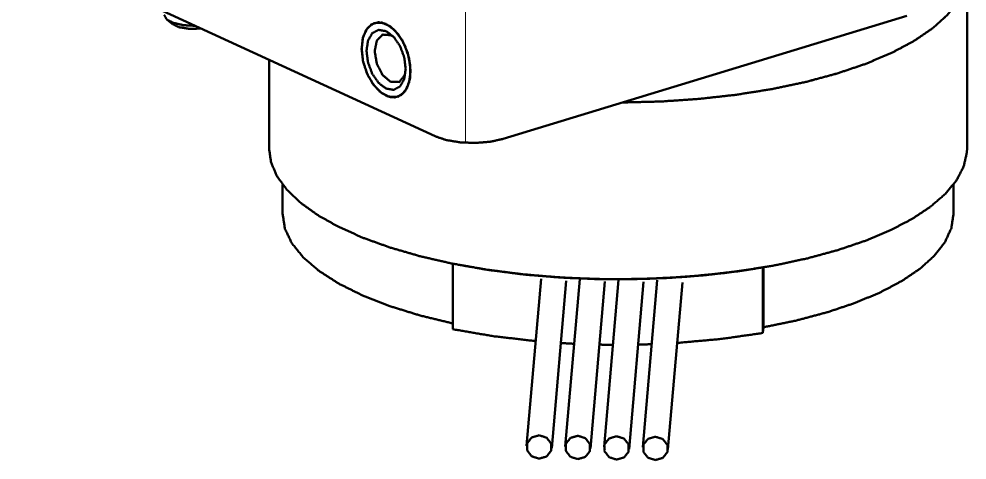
# Paper-space layout 'Layout1' of a CAD drawing. Header units: millimetres. Extents: x 37 to 380, y 30 to 264.
# Drawn here: x 230 to 278.9, y 29.74 to 52.52 of the extents above; entities that cross this region are included whole.
import ezdxf

# ---------------------------------------------------------------- set-up
doc = ezdxf.new("R2010")
doc.units = ezdxf.units.MM
doc.layers.add('170', color=7, linetype='Continuous', true_color=0xffffff)

psp = doc.layouts.get("Layout1")

# ---------------------------------------------------------------- linework, layer by layer
at = {"layer": '170', "color": 155, "linetype": 'Continuous', "lineweight": 13}
psp.add_line((253.041, 61.46), (253.041, 46.121), dxfattribs=at)
at = {"layer": '170', "color": 155, "linetype": 'Continuous', "lineweight": 50}
for p, q in [((230.001, 56.357), (251.463, 46.457)), ((278.901, 45.83), (278.901, 53.563)), ((237.621, 52.495), (237.895, 52.263)), ((275.789, 52.68), (254.98, 46.322)), ((242.901, 50.407), (242.901, 45.829)), ((243.601, 43.963), (243.601, 42.446)), ((278.201, 42.447), (278.201, 43.963)), ((252.382, 36.493), (252.382, 39.876)), ((268.373, 39.682), (268.373, 36.299)), ((268.399, 36.593), (268.399, 39.686)), ((256.929, 39.099), (256.182, 30.469)), ((257.478, 30.357), (258.224, 38.987)), ((258.928, 39.075), (258.181, 30.445)), ((259.476, 30.333), (260.223, 38.963)), ((260.927, 39.051), (260.18, 30.42)), ((261.475, 30.308), (262.222, 38.938)), ((262.926, 39.026), (262.179, 30.396)), ((263.474, 30.284), (264.221, 38.914)), ((268.399, 36.593), (268.373, 36.299))]:
    psp.add_line(p, q, dxfattribs=at)
for points, knots in [([(278.444, 53.448), (277.89, 52.727), (277.127, 52.034), (276.164, 51.377), (275.013, 50.764), (273.688, 50.203), (272.206, 49.7), (270.584, 49.263), (268.843, 48.895), (267.005, 48.602), (265.091, 48.387), (263.125, 48.253), (261.133, 48.202)], [0, 0, 0.048802, 0.10416, 0.166761, 0.236782, 0.31404, 0.398087, 0.488275, 0.58381, 0.683781, 0.787187, 0.892963, 1, 1]), ([(261.133, 48.202), (263.126, 48.253), (265.092, 48.387), (267.005, 48.602), (268.844, 48.895), (270.585, 49.263), (272.206, 49.701), (273.689, 50.203), (275.013, 50.765), (276.164, 51.377), (277.127, 52.034), (277.891, 52.727), (278.445, 53.448)], [0, 0, 0.10704, 0.212818, 0.316225, 0.416196, 0.511732, 0.601921, 0.685966, 0.763223, 0.833244, 0.895843, 0.951199, 1, 1]), ([(237.492, 52.723), (237.616, 52.499), (237.969, 52.311), (238.492, 52.192), (239.097, 52.162)], [0, 0, 0.142794, 0.364886, 0.662854, 1, 1]), ([(248.938, 52.256), (248.541, 52.345), (248.185, 52.238), (247.905, 51.944), (247.729, 51.494), (247.676, 50.934), (247.751, 50.32), (247.946, 49.714), (248.241, 49.178), (248.607, 48.766), (249.007, 48.52), (249.399, 48.464), (249.745, 48.605), (250.009, 48.928)], [0, 0, 0.064482, 0.123546, 0.18791, 0.264476, 0.35374, 0.451864, 0.552797, 0.64988, 0.737299, 0.811742, 0.874631, 0.933851, 1, 1]), ([(247.676, 50.985), (247.752, 51.584), (247.971, 52.04), (248.307, 52.299), (248.719, 52.329), (249.157, 52.127), (249.569, 51.717), (249.905, 51.148), (250.124, 50.489), (250.2, 49.82)], [0, 0, 0.119793, 0.220263, 0.30441, 0.386378, 0.482188, 0.597558, 0.728623, 0.866369, 1, 1]), ([(237.895, 52.263), (238.263, 52.088), (238.809, 52), (239.4, 52.022)], [0, 0, 0.262345, 0.618835, 1, 1]), ([(248.938, 51.885), (248.552, 51.951), (248.224, 51.781), (248.005, 51.4), (247.928, 50.868)], [0, 0, 0.225609, 0.438143, 0.690606, 1, 1]), ([(250.009, 48.928), (250.175, 49.459), (250.186, 50.108), (250.042, 50.793), (249.76, 51.43), (249.376, 51.939), (248.938, 52.256)], [0, 0, 0.147147, 0.318754, 0.50401, 0.688171, 0.856784, 1, 1]), ([(249.948, 49.937), (249.871, 50.54), (249.652, 51.122), (249.325, 51.594), (248.938, 51.885)], [0, 0, 0.265584, 0.537308, 0.788572, 1, 1]), ([(249.171, 51.678), (248.76, 51.706), (248.46, 51.404), (248.35, 50.852)], [0, 0, 0.29372, 0.598174, 1, 1]), ([(249.349, 51.567), (249.261, 51.63), (249.171, 51.678)], [0, 0, 0.515192, 1, 1]), ([(250.2, 49.82), (250.124, 49.221), (249.905, 48.765), (249.569, 48.506), (249.157, 48.476), (248.719, 48.678), (248.307, 49.088), (247.971, 49.657), (247.752, 50.316), (247.676, 50.985)], [0, 0, 0.119793, 0.220264, 0.304408, 0.386381, 0.482191, 0.597558, 0.728624, 0.866369, 1, 1]), ([(247.928, 50.868), (248.005, 50.265), (248.224, 49.683), (248.552, 49.211), (248.938, 48.92)], [0, 0, 0.265584, 0.537308, 0.788572, 1, 1]), ([(248.35, 50.852), (248.46, 50.199), (248.76, 49.619), (249.171, 49.269)], [0, 0, 0.35709, 0.709013, 1, 1]), ([(248.938, 48.92), (249.325, 48.854), (249.652, 49.024), (249.871, 49.405), (249.948, 49.937)], [0, 0, 0.225609, 0.438143, 0.690606, 1, 1]), ([(249.171, 49.269), (249.628, 49.262), (249.93, 49.666)], [0, 0, 0.475313, 1, 1]), ([(251.463, 46.457), (252.045, 46.261), (252.761, 46.142), (253.539, 46.112), (254.304, 46.174), (254.98, 46.322)], [0, 0, 0.171781, 0.374449, 0.592081, 0.806503, 1, 1]), ([(242.901, 45.829), (243.004, 45.106), (243.313, 44.391), (243.824, 43.692), (244.531, 43.019), (245.426, 42.377), (246.498, 41.775), (247.736, 41.22), (249.126, 40.718), (250.65, 40.274), (252.292, 39.894), (254.033, 39.583), (255.853, 39.343), (257.731, 39.177), (259.645, 39.088), (261.574, 39.076), (263.494, 39.142), (265.386, 39.285), (267.225, 39.503), (268.992, 39.793), (270.666, 40.153), (272.228, 40.578), (273.66, 41.063), (274.945, 41.603), (276.069, 42.191), (277.019, 42.822), (277.784, 43.486), (278.355, 44.178), (278.725, 44.889), (278.891, 45.61)], [0, 0, 0.017955, 0.037095, 0.058362, 0.082367, 0.109432, 0.139665, 0.173017, 0.209329, 0.248354, 0.289784, 0.333259, 0.378378, 0.424714, 0.471817, 0.519224, 0.566468, 0.613084, 0.658618, 0.702635, 0.744723, 0.784512, 0.821673, 0.855942, 0.88713, 0.91515, 0.940059, 0.962104, 0.981804, 1, 1]), ([(278.891, 45.61), (278.898, 45.707), (278.901, 45.804)], [0, 0, 0.500405, 1, 1]), ([(278.901, 45.804), (278.901, 45.817), (278.901, 45.83)], [0, 0, 0.500106, 1, 1]), ([(243.601, 42.446), (243.72, 41.684), (244.076, 40.933), (244.665, 40.203), (245.477, 39.504), (246.502, 38.846), (247.726, 38.237), (249.131, 37.686), (250.699, 37.201), (252.407, 36.788)], [0, 0, 0.069408, 0.144258, 0.228695, 0.325209, 0.434926, 0.558008, 0.693939, 0.841722, 1, 1]), ([(268.399, 36.593), (270.098, 36.945), (271.681, 37.367), (273.129, 37.852), (274.423, 38.395), (275.547, 38.99), (276.486, 39.627), (277.229, 40.301), (277.767, 41.001), (278.092, 41.719), (278.201, 42.447)], [0, 0, 0.143182, 0.278378, 0.404364, 0.520143, 0.625014, 0.718683, 0.80141, 0.874242, 0.939305, 1, 1]), ([(260.316, 39.075), (258.254, 39.145), (256.226, 39.303), (254.26, 39.548), (252.382, 39.876)], [0, 0, 0.258475, 0.513182, 0.761267, 1, 1]), ([(268.373, 39.682), (266.442, 39.4), (264.438, 39.203), (262.387, 39.095), (260.316, 39.075)], [0, 0, 0.2412, 0.49013, 0.744021, 1, 1]), ([(252.382, 36.493), (254.464, 36.135), (256.65, 35.88)], [0, 0, 0.489737, 1, 1]), ([(263.95, 35.786), (266.206, 35.989), (268.373, 36.299)], [0, 0, 0.508435, 1, 1]), ([(257.947, 35.78), (258.293, 35.76), (258.639, 35.742)], [0, 0, 0.499401, 1, 1]), ([(259.941, 35.698), (260.128, 35.695), (260.317, 35.692)], [0, 0, 0.499878, 1, 1]), ([(261.942, 35.7), (262.291, 35.709), (262.64, 35.72)], [0, 0, 0.500317, 1, 1]), ([(260.317, 35.692), (260.476, 35.69), (260.636, 35.689)], [0, 0, 0.49991, 1, 1]), ([(256.83, 29.811), (256.448, 29.93), (256.212, 30.234), (256.212, 30.607), (256.448, 30.905), (256.83, 31.016)], [0, 0, 0.206777, 0.405669, 0.598054, 0.794609, 1, 1]), ([(256.83, 31.016), (257.212, 30.896), (257.448, 30.592), (257.448, 30.219), (257.212, 29.921), (256.83, 29.811)], [0, 0, 0.206777, 0.405669, 0.598053, 0.794609, 1, 1]), ([(258.829, 29.786), (258.447, 29.906), (258.211, 30.21), (258.211, 30.582), (258.447, 30.881), (258.829, 30.991)], [0, 0, 0.206777, 0.405668, 0.598054, 0.794609, 1, 1]), ([(258.829, 30.991), (259.211, 30.871), (259.447, 30.567), (259.447, 30.195), (259.211, 29.897), (258.829, 29.786)], [0, 0, 0.206777, 0.405668, 0.598054, 0.794609, 1, 1]), ([(260.828, 29.762), (260.446, 29.882), (260.21, 30.186), (260.21, 30.558), (260.446, 30.856), (260.828, 30.967)], [0, 0, 0.206777, 0.405669, 0.598053, 0.794609, 1, 1]), ([(260.828, 30.967), (261.21, 30.847), (261.446, 30.543), (261.446, 30.171), (261.21, 29.872), (260.828, 29.762)], [0, 0, 0.20677, 0.405671, 0.598058, 0.794616, 1, 1]), ([(262.827, 29.738), (262.445, 29.857), (262.209, 30.161), (262.209, 30.534), (262.445, 30.832), (262.827, 30.943)], [0, 0, 0.206777, 0.405668, 0.598054, 0.794609, 1, 1]), ([(262.827, 30.943), (263.209, 30.823), (263.445, 30.519), (263.445, 30.146), (263.209, 29.848), (262.827, 29.738)], [0, 0, 0.206769, 0.40567, 0.598058, 0.794616, 1, 1])]:
    psp.add_open_spline(points, degree=1, knots=knots, dxfattribs=at)

doc.saveas('drawing.dxf')
